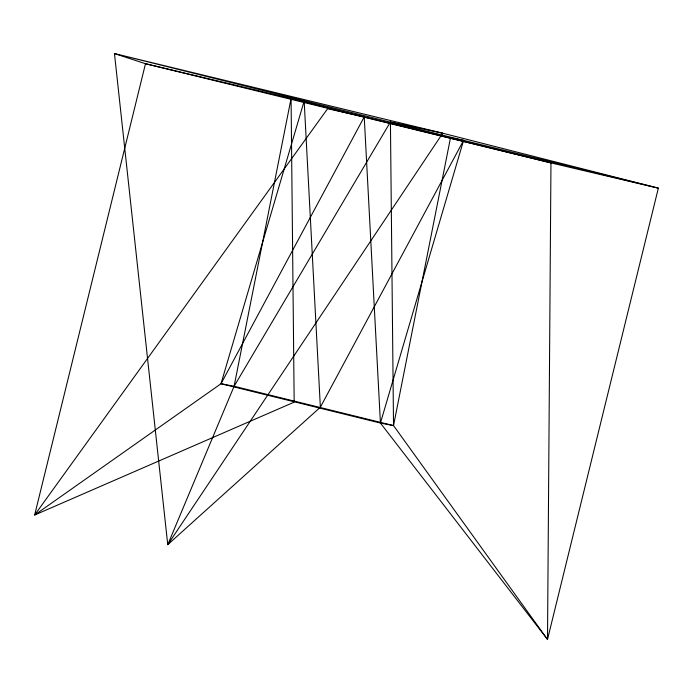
<?xml version="1.0" encoding="UTF-8"?>
<svg xmlns="http://www.w3.org/2000/svg" width="693" height="693" viewBox="0 0 693 693"><rect width="100%" height="100%" fill="white"/><g stroke="black" fill="none" stroke-linecap="round" stroke-linejoin="round"><path stroke-width="1.04" d="M463.582 140.367L450.493 137.838L393.529 425.589L234.104 386.27L291.069 98.51L145.495 63.721L114.458 53.552L167.749 544.672L320.365 407.198L463.582 140.367L658.35 188.149L547.505 639.448L380.431 423.059L364.232 116.909L291.069 98.51L294.17 402.131L34.65 515.02L145.495 63.721L550.97 162.898L658.35 188.149L442.74 133.203L114.458 53.552L463.582 140.367L380.431 423.059L221.006 383.731L34.65 515.02L327.624 108.706L364.232 116.909L550.97 162.898L547.505 639.448L393.529 425.589L390.428 121.977L442.74 133.203L167.749 544.672L234.104 386.27L390.428 121.977M234.104 386.27L221.006 383.731L304.166 101.048L291.069 98.51M221.006 383.731L364.232 116.909M380.431 423.059L393.529 425.589M304.166 101.048L320.365 407.198"/></g></svg>
